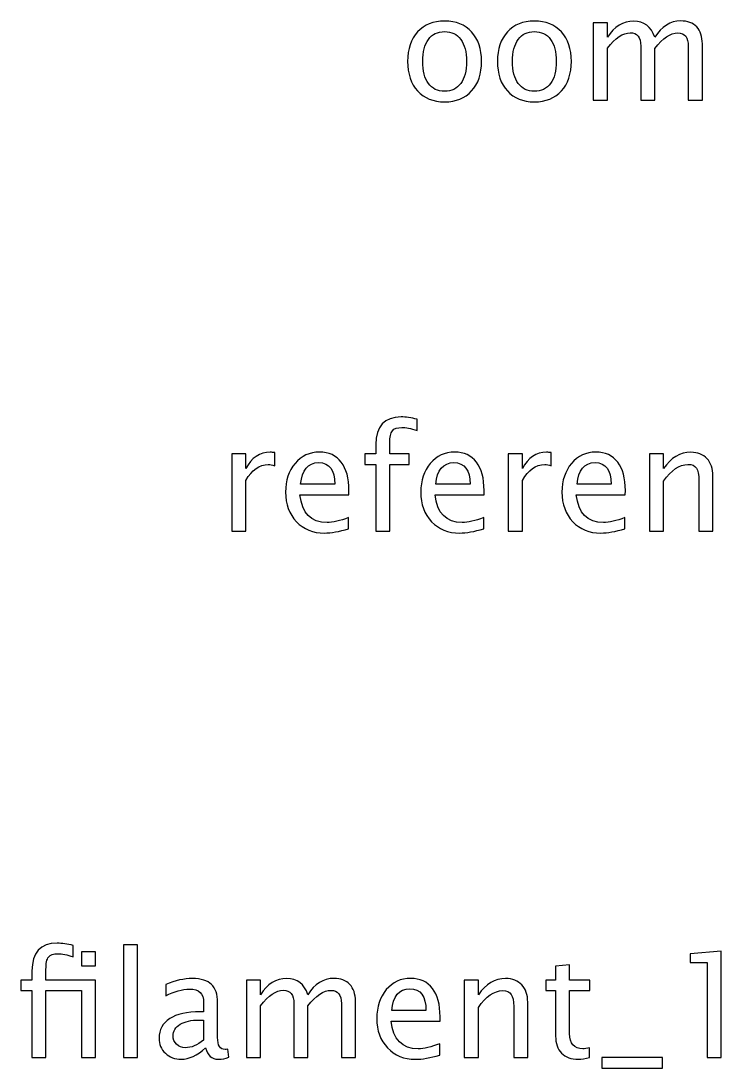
# Model space of a CAD drawing. Header units: centimetres. Extents: x -42.2 to 35.5, y -42.7 to 42.2.
# Drawn here: x -42.22 to -30.05, y 23.33 to 41.55 of the extents above; entities that cross this region are included whole.
import ezdxf

# ---------------------------------------------------------------- set-up
doc = ezdxf.new("R2010")
doc.units = ezdxf.units.CM
doc.header["$MEASUREMENT"] = 0
doc.layers.add('Layer 1', color=7, linetype='Continuous')

msp = doc.modelspace()

# ---------------------------------------------------------------- linework, layer by layer
at = {"layer": 'Layer 1'}
for points, knots in [([(-34.85216, 40.13996), (-35.04986, 40.13996), (-35.20649, 40.20304), (-35.32164, 40.32919), (-35.32164, 40.32919), (-35.43721, 40.45534), (-35.49478, 40.62679), (-35.49478, 40.84312), (-35.49478, 40.84312), (-35.49478, 41.05902), (-35.43721, 41.23004), (-35.32164, 41.35577), (-35.32164, 41.35577), (-35.20649, 41.4815), (-35.04986, 41.54458), (-34.85216, 41.54458), (-34.85216, 41.54458), (-34.65446, 41.54458), (-34.49783, 41.4815), (-34.38268, 41.35577), (-34.38268, 41.35577), (-34.26711, 41.23004), (-34.20954, 41.05902), (-34.20954, 40.84312), (-34.20954, 40.84312), (-34.20954, 40.62679), (-34.26711, 40.45534), (-34.38268, 40.32919), (-34.38268, 40.32919), (-34.49783, 40.20304), (-34.65446, 40.13996), (-34.85216, 40.13996)], [0, 0, 0, 0, 0.11111111, 0.11111111, 0.11111111, 0.11111111, 0.22222222, 0.22222222, 0.22222222, 0.22222222, 0.33333333, 0.33333333, 0.33333333, 0.33333333, 0.44444444, 0.44444444, 0.44444444, 0.44444444, 0.55555556, 0.55555556, 0.55555556, 0.55555556, 0.66666667, 0.66666667, 0.66666667, 0.66666667, 0.77777778, 0.77777778, 0.77777778, 0.77777778, 1, 1, 1, 1]), ([(-33.29175, 40.13996), (-33.48945, 40.13996), (-33.64608, 40.20304), (-33.76123, 40.32919), (-33.76123, 40.32919), (-33.8768, 40.45534), (-33.93437, 40.62679), (-33.93437, 40.84312), (-33.93437, 40.84312), (-33.93437, 41.05902), (-33.8768, 41.23004), (-33.76123, 41.35577), (-33.76123, 41.35577), (-33.64608, 41.4815), (-33.48945, 41.54458), (-33.29175, 41.54458), (-33.29175, 41.54458), (-33.09405, 41.54458), (-32.93742, 41.4815), (-32.82227, 41.35577), (-32.82227, 41.35577), (-32.7067, 41.23004), (-32.64913, 41.05902), (-32.64913, 40.84312), (-32.64913, 40.84312), (-32.64913, 40.62679), (-32.7067, 40.45534), (-32.82227, 40.32919), (-32.82227, 40.32919), (-32.93742, 40.20304), (-33.09405, 40.13996), (-33.29175, 40.13996)], [0, 0, 0, 0, 0.11111111, 0.11111111, 0.11111111, 0.11111111, 0.22222222, 0.22222222, 0.22222222, 0.22222222, 0.33333333, 0.33333333, 0.33333333, 0.33333333, 0.44444444, 0.44444444, 0.44444444, 0.44444444, 0.55555556, 0.55555556, 0.55555556, 0.55555556, 0.66666667, 0.66666667, 0.66666667, 0.66666667, 0.77777778, 0.77777778, 0.77777778, 0.77777778, 1, 1, 1, 1]), ([(-32.26728, 40.17044), (-32.26728, 40.17044), (-32.26728, 41.51664), (-32.26728, 41.51664), (-32.26728, 41.51664), (-32.26728, 41.51664), (-32.02344, 41.51664), (-32.02344, 41.51664), (-32.02344, 41.51664), (-32.02344, 41.51664), (-32.02344, 41.26222), (-32.02344, 41.26222), (-32.02344, 41.26222), (-31.90448, 41.4506), (-31.75208, 41.54458), (-31.56539, 41.54458), (-31.56539, 41.54458), (-31.38548, 41.54458), (-31.26313, 41.4506), (-31.19794, 41.26222), (-31.19794, 41.26222), (-31.08237, 41.45229), (-30.93166, 41.54712), (-30.74667, 41.54712), (-30.74667, 41.54712), (-30.62856, 41.54712), (-30.53669, 41.51241), (-30.47108, 41.44256), (-30.47108, 41.44256), (-30.40546, 41.37271), (-30.37244, 41.27492), (-30.37244, 41.14919), (-30.37244, 41.14919), (-30.37244, 41.14919), (-30.37244, 40.17044), (-30.37244, 40.17044), (-30.37244, 40.17044), (-30.37244, 40.17044), (-30.61628, 40.17044), (-30.61628, 40.17044), (-30.61628, 40.17044), (-30.61628, 40.17044), (-30.61628, 41.10897), (-30.61628, 41.10897), (-30.61628, 41.10897), (-30.61628, 41.26222), (-30.67724, 41.33884), (-30.79916, 41.33884), (-30.79916, 41.33884), (-30.92574, 41.33884), (-31.05866, 41.24952), (-31.19794, 41.07045), (-31.19794, 41.07045), (-31.19794, 41.07045), (-31.19794, 40.17044), (-31.19794, 40.17044), (-31.19794, 40.17044), (-31.19794, 40.17044), (-31.44178, 40.17044), (-31.44178, 40.17044), (-31.44178, 40.17044), (-31.44178, 40.17044), (-31.44178, 41.10982), (-31.44178, 41.10982), (-31.44178, 41.10982), (-31.44178, 41.26433), (-31.50359, 41.34138), (-31.62762, 41.34138), (-31.62762, 41.34138), (-31.75081, 41.34138), (-31.88289, 41.25163), (-32.02344, 41.07172), (-32.02344, 41.07172), (-32.02344, 41.07172), (-32.02344, 40.17044), (-32.02344, 40.17044), (-32.02344, 40.17044), (-32.02344, 40.17044), (-32.26728, 40.17044), (-32.26728, 40.17044)], [0, 0, 0, 0, 0.04761905, 0.04761905, 0.04761905, 0.04761905, 0.0952381, 0.0952381, 0.0952381, 0.0952381, 0.14285714, 0.14285714, 0.14285714, 0.14285714, 0.19047619, 0.19047619, 0.19047619, 0.19047619, 0.23809524, 0.23809524, 0.23809524, 0.23809524, 0.28571429, 0.28571429, 0.28571429, 0.28571429, 0.33333333, 0.33333333, 0.33333333, 0.33333333, 0.38095238, 0.38095238, 0.38095238, 0.38095238, 0.42857143, 0.42857143, 0.42857143, 0.42857143, 0.47619048, 0.47619048, 0.47619048, 0.47619048, 0.52380952, 0.52380952, 0.52380952, 0.52380952, 0.57142857, 0.57142857, 0.57142857, 0.57142857, 0.61904762, 0.61904762, 0.61904762, 0.61904762, 0.66666667, 0.66666667, 0.66666667, 0.66666667, 0.71428571, 0.71428571, 0.71428571, 0.71428571, 0.76190476, 0.76190476, 0.76190476, 0.76190476, 0.80952381, 0.80952381, 0.80952381, 0.80952381, 0.85714286, 0.85714286, 0.85714286, 0.85714286, 0.9047619, 0.9047619, 0.9047619, 0.9047619, 1, 1, 1, 1]), ([(-34.85258, 40.32284), (-34.73193, 40.32284), (-34.63795, 40.36814), (-34.57107, 40.45915), (-34.57107, 40.45915), (-34.5046, 40.54975), (-34.47116, 40.67802), (-34.47116, 40.84312), (-34.47116, 40.84312), (-34.47116, 41.00779), (-34.5046, 41.13564), (-34.57107, 41.22623), (-34.57107, 41.22623), (-34.63795, 41.3164), (-34.73193, 41.3617), (-34.85258, 41.3617), (-34.85258, 41.3617), (-34.97366, 41.3617), (-35.06764, 41.3164), (-35.13368, 41.22623), (-35.13368, 41.22623), (-35.20014, 41.13564), (-35.23316, 41.00779), (-35.23316, 40.84312), (-35.23316, 40.84312), (-35.23316, 40.67802), (-35.20014, 40.54975), (-35.13368, 40.45915), (-35.13368, 40.45915), (-35.06764, 40.36814), (-34.97366, 40.32284), (-34.85258, 40.32284)], [0, 0, 0, 0, 0.11111111, 0.11111111, 0.11111111, 0.11111111, 0.22222222, 0.22222222, 0.22222222, 0.22222222, 0.33333333, 0.33333333, 0.33333333, 0.33333333, 0.44444444, 0.44444444, 0.44444444, 0.44444444, 0.55555556, 0.55555556, 0.55555556, 0.55555556, 0.66666667, 0.66666667, 0.66666667, 0.66666667, 0.77777778, 0.77777778, 0.77777778, 0.77777778, 1, 1, 1, 1]), ([(-33.29217, 40.32284), (-33.17152, 40.32284), (-33.07754, 40.36814), (-33.01066, 40.45915), (-33.01066, 40.45915), (-32.94419, 40.54975), (-32.91075, 40.67802), (-32.91075, 40.84312), (-32.91075, 40.84312), (-32.91075, 41.00779), (-32.94419, 41.13564), (-33.01066, 41.22623), (-33.01066, 41.22623), (-33.07754, 41.3164), (-33.17152, 41.3617), (-33.29217, 41.3617), (-33.29217, 41.3617), (-33.41325, 41.3617), (-33.50723, 41.3164), (-33.57327, 41.22623), (-33.57327, 41.22623), (-33.63973, 41.13564), (-33.67275, 41.00779), (-33.67275, 40.84312), (-33.67275, 40.84312), (-33.67275, 40.67802), (-33.63973, 40.54975), (-33.57327, 40.45915), (-33.57327, 40.45915), (-33.50723, 40.36814), (-33.41325, 40.32284), (-33.29217, 40.32284)], [0, 0, 0, 0, 0.11111111, 0.11111111, 0.11111111, 0.11111111, 0.22222222, 0.22222222, 0.22222222, 0.22222222, 0.33333333, 0.33333333, 0.33333333, 0.33333333, 0.44444444, 0.44444444, 0.44444444, 0.44444444, 0.55555556, 0.55555556, 0.55555556, 0.55555556, 0.66666667, 0.66666667, 0.66666667, 0.66666667, 0.77777778, 0.77777778, 0.77777778, 0.77777778, 1, 1, 1, 1]), ([(-36.04799, 32.67044), (-36.04799, 32.67044), (-36.04799, 33.83376), (-36.04799, 33.83376), (-36.04799, 33.83376), (-36.04799, 33.83376), (-36.23891, 33.83376), (-36.23891, 33.83376), (-36.23891, 33.83376), (-36.23891, 33.83376), (-36.23891, 34.01664), (-36.23891, 34.01664), (-36.23891, 34.01664), (-36.23891, 34.01664), (-36.04799, 34.01664), (-36.04799, 34.01664), (-36.04799, 34.01664), (-36.04799, 34.01664), (-36.04799, 34.17793), (-36.04799, 34.17793), (-36.04799, 34.17793), (-36.04799, 34.49882), (-35.90152, 34.65926), (-35.60857, 34.65926), (-35.60857, 34.65926), (-35.52644, 34.65926), (-35.43331, 34.64571), (-35.32917, 34.61862), (-35.32917, 34.61862), (-35.32917, 34.61862), (-35.32917, 34.42304), (-35.32917, 34.42304), (-35.32917, 34.42304), (-35.43966, 34.4586), (-35.52814, 34.47638), (-35.5946, 34.47638), (-35.5946, 34.47638), (-35.67546, 34.47638), (-35.73049, 34.45733), (-35.7597, 34.41881), (-35.7597, 34.41881), (-35.78933, 34.38028), (-35.80415, 34.30874), (-35.80415, 34.20418), (-35.80415, 34.20418), (-35.80415, 34.20418), (-35.80415, 34.01664), (-35.80415, 34.01664), (-35.80415, 34.01664), (-35.80415, 34.01664), (-35.46591, 34.01664), (-35.46591, 34.01664), (-35.46591, 34.01664), (-35.46591, 34.01664), (-35.46591, 33.83376), (-35.46591, 33.83376), (-35.46591, 33.83376), (-35.46591, 33.83376), (-35.80415, 33.83376), (-35.80415, 33.83376), (-35.80415, 33.83376), (-35.80415, 33.83376), (-35.80415, 32.67044), (-35.80415, 32.67044), (-35.80415, 32.67044), (-35.80415, 32.67044), (-36.04799, 32.67044), (-36.04799, 32.67044)], [0, 0, 0, 0, 0.05555556, 0.05555556, 0.05555556, 0.05555556, 0.11111111, 0.11111111, 0.11111111, 0.11111111, 0.16666667, 0.16666667, 0.16666667, 0.16666667, 0.22222222, 0.22222222, 0.22222222, 0.22222222, 0.27777778, 0.27777778, 0.27777778, 0.27777778, 0.33333333, 0.33333333, 0.33333333, 0.33333333, 0.38888889, 0.38888889, 0.38888889, 0.38888889, 0.44444444, 0.44444444, 0.44444444, 0.44444444, 0.5, 0.5, 0.5, 0.5, 0.55555556, 0.55555556, 0.55555556, 0.55555556, 0.61111111, 0.61111111, 0.61111111, 0.61111111, 0.66666667, 0.66666667, 0.66666667, 0.66666667, 0.72222222, 0.72222222, 0.72222222, 0.72222222, 0.77777778, 0.77777778, 0.77777778, 0.77777778, 0.83333333, 0.83333333, 0.83333333, 0.83333333, 0.88888889, 0.88888889, 0.88888889, 0.88888889, 1, 1, 1, 1]), ([(-38.54819, 32.67044), (-38.54819, 32.67044), (-38.54819, 34.01664), (-38.54819, 34.01664), (-38.54819, 34.01664), (-38.54819, 34.01664), (-38.30435, 34.01664), (-38.30435, 34.01664), (-38.30435, 34.01664), (-38.30435, 34.01664), (-38.30435, 33.76222), (-38.30435, 33.76222), (-38.30435, 33.76222), (-38.20741, 33.9506), (-38.06686, 34.04458), (-37.88229, 34.04458), (-37.88229, 34.04458), (-37.85731, 34.04458), (-37.83106, 34.04246), (-37.80397, 34.03823), (-37.80397, 34.03823), (-37.80397, 34.03823), (-37.80397, 33.81005), (-37.80397, 33.81005), (-37.80397, 33.81005), (-37.8463, 33.82402), (-37.88356, 33.83122), (-37.91573, 33.83122), (-37.91573, 33.83122), (-38.07067, 33.83122), (-38.20021, 33.73978), (-38.30435, 33.55648), (-38.30435, 33.55648), (-38.30435, 33.55648), (-38.30435, 32.67044), (-38.30435, 32.67044), (-38.30435, 32.67044), (-38.30435, 32.67044), (-38.54819, 32.67044), (-38.54819, 32.67044)], [0, 0, 0, 0, 0.09090909, 0.09090909, 0.09090909, 0.09090909, 0.18181818, 0.18181818, 0.18181818, 0.18181818, 0.27272727, 0.27272727, 0.27272727, 0.27272727, 0.36363636, 0.36363636, 0.36363636, 0.36363636, 0.45454545, 0.45454545, 0.45454545, 0.45454545, 0.54545455, 0.54545455, 0.54545455, 0.54545455, 0.63636364, 0.63636364, 0.63636364, 0.63636364, 0.72727273, 0.72727273, 0.72727273, 0.72727273, 0.81818182, 0.81818182, 0.81818182, 0.81818182, 1, 1, 1, 1]), ([(-36.52085, 32.71362), (-36.68468, 32.66451), (-36.8248, 32.63996), (-36.94164, 32.63996), (-36.94164, 32.63996), (-37.14103, 32.63996), (-37.30317, 32.706), (-37.42805, 32.83766), (-37.42805, 32.83766), (-37.55294, 32.96931), (-37.61559, 33.13992), (-37.61559, 33.34989), (-37.61559, 33.34989), (-37.61559, 33.55351), (-37.56056, 33.72073), (-37.45007, 33.85154), (-37.45007, 33.85154), (-37.33958, 33.98193), (-37.19818, 34.04712), (-37.02589, 34.04712), (-37.02589, 34.04712), (-36.8629, 34.04712), (-36.73675, 33.98912), (-36.64785, 33.87313), (-36.64785, 33.87313), (-36.55895, 33.75714), (-36.5145, 33.59288), (-36.5145, 33.37995), (-36.5145, 33.37995), (-36.5145, 33.37995), (-36.51577, 33.30544), (-36.51577, 33.30544), (-36.51577, 33.30544), (-36.51577, 33.30544), (-37.36667, 33.30544), (-37.36667, 33.30544), (-37.36667, 33.30544), (-37.33111, 32.98371), (-37.17405, 32.82284), (-36.89592, 32.82284), (-36.89592, 32.82284), (-36.7939, 32.82284), (-36.66902, 32.85163), (-36.52085, 32.9092), (-36.52085, 32.9092), (-36.52085, 32.9092), (-36.52085, 32.71362), (-36.52085, 32.71362)], [0, 0, 0, 0, 0.07692308, 0.07692308, 0.07692308, 0.07692308, 0.15384615, 0.15384615, 0.15384615, 0.15384615, 0.23076923, 0.23076923, 0.23076923, 0.23076923, 0.30769231, 0.30769231, 0.30769231, 0.30769231, 0.38461538, 0.38461538, 0.38461538, 0.38461538, 0.46153846, 0.46153846, 0.46153846, 0.46153846, 0.53846154, 0.53846154, 0.53846154, 0.53846154, 0.61538462, 0.61538462, 0.61538462, 0.61538462, 0.69230769, 0.69230769, 0.69230769, 0.69230769, 0.76923077, 0.76923077, 0.76923077, 0.76923077, 0.84615385, 0.84615385, 0.84615385, 0.84615385, 1, 1, 1, 1]), ([(-34.17178, 32.71362), (-34.33561, 32.66451), (-34.47573, 32.63996), (-34.59257, 32.63996), (-34.59257, 32.63996), (-34.79196, 32.63996), (-34.9541, 32.706), (-35.07898, 32.83766), (-35.07898, 32.83766), (-35.20387, 32.96931), (-35.26652, 33.13992), (-35.26652, 33.34989), (-35.26652, 33.34989), (-35.26652, 33.55351), (-35.21149, 33.72073), (-35.101, 33.85154), (-35.101, 33.85154), (-34.99051, 33.98193), (-34.84911, 34.04712), (-34.67682, 34.04712), (-34.67682, 34.04712), (-34.51383, 34.04712), (-34.38768, 33.98912), (-34.29878, 33.87313), (-34.29878, 33.87313), (-34.20988, 33.75714), (-34.16543, 33.59288), (-34.16543, 33.37995), (-34.16543, 33.37995), (-34.16543, 33.37995), (-34.1667, 33.30544), (-34.1667, 33.30544), (-34.1667, 33.30544), (-34.1667, 33.30544), (-35.0176, 33.30544), (-35.0176, 33.30544), (-35.0176, 33.30544), (-34.98204, 32.98371), (-34.82498, 32.82284), (-34.54685, 32.82284), (-34.54685, 32.82284), (-34.44483, 32.82284), (-34.31995, 32.85163), (-34.17178, 32.9092), (-34.17178, 32.9092), (-34.17178, 32.9092), (-34.17178, 32.71362), (-34.17178, 32.71362)], [0, 0, 0, 0, 0.07692308, 0.07692308, 0.07692308, 0.07692308, 0.15384615, 0.15384615, 0.15384615, 0.15384615, 0.23076923, 0.23076923, 0.23076923, 0.23076923, 0.30769231, 0.30769231, 0.30769231, 0.30769231, 0.38461538, 0.38461538, 0.38461538, 0.38461538, 0.46153846, 0.46153846, 0.46153846, 0.46153846, 0.53846154, 0.53846154, 0.53846154, 0.53846154, 0.61538462, 0.61538462, 0.61538462, 0.61538462, 0.69230769, 0.69230769, 0.69230769, 0.69230769, 0.76923077, 0.76923077, 0.76923077, 0.76923077, 0.84615385, 0.84615385, 0.84615385, 0.84615385, 1, 1, 1, 1]), ([(-33.74464, 32.67044), (-33.74464, 32.67044), (-33.74464, 34.01664), (-33.74464, 34.01664), (-33.74464, 34.01664), (-33.74464, 34.01664), (-33.5008, 34.01664), (-33.5008, 34.01664), (-33.5008, 34.01664), (-33.5008, 34.01664), (-33.5008, 33.76222), (-33.5008, 33.76222), (-33.5008, 33.76222), (-33.40386, 33.9506), (-33.26331, 34.04458), (-33.07874, 34.04458), (-33.07874, 34.04458), (-33.05376, 34.04458), (-33.02751, 34.04246), (-33.00042, 34.03823), (-33.00042, 34.03823), (-33.00042, 34.03823), (-33.00042, 33.81005), (-33.00042, 33.81005), (-33.00042, 33.81005), (-33.04275, 33.82402), (-33.08001, 33.83122), (-33.11218, 33.83122), (-33.11218, 33.83122), (-33.26712, 33.83122), (-33.39666, 33.73978), (-33.5008, 33.55648), (-33.5008, 33.55648), (-33.5008, 33.55648), (-33.5008, 32.67044), (-33.5008, 32.67044), (-33.5008, 32.67044), (-33.5008, 32.67044), (-33.74464, 32.67044), (-33.74464, 32.67044)], [0, 0, 0, 0, 0.09090909, 0.09090909, 0.09090909, 0.09090909, 0.18181818, 0.18181818, 0.18181818, 0.18181818, 0.27272727, 0.27272727, 0.27272727, 0.27272727, 0.36363636, 0.36363636, 0.36363636, 0.36363636, 0.45454545, 0.45454545, 0.45454545, 0.45454545, 0.54545455, 0.54545455, 0.54545455, 0.54545455, 0.63636364, 0.63636364, 0.63636364, 0.63636364, 0.72727273, 0.72727273, 0.72727273, 0.72727273, 0.81818182, 0.81818182, 0.81818182, 0.81818182, 1, 1, 1, 1]), ([(-31.7173, 32.71362), (-31.88113, 32.66451), (-32.02125, 32.63996), (-32.13809, 32.63996), (-32.13809, 32.63996), (-32.33748, 32.63996), (-32.49962, 32.706), (-32.6245, 32.83766), (-32.6245, 32.83766), (-32.74939, 32.96931), (-32.81204, 33.13992), (-32.81204, 33.34989), (-32.81204, 33.34989), (-32.81204, 33.55351), (-32.75701, 33.72073), (-32.64652, 33.85154), (-32.64652, 33.85154), (-32.53603, 33.98193), (-32.39463, 34.04712), (-32.22234, 34.04712), (-32.22234, 34.04712), (-32.05935, 34.04712), (-31.9332, 33.98912), (-31.8443, 33.87313), (-31.8443, 33.87313), (-31.7554, 33.75714), (-31.71095, 33.59288), (-31.71095, 33.37995), (-31.71095, 33.37995), (-31.71095, 33.37995), (-31.71222, 33.30544), (-31.71222, 33.30544), (-31.71222, 33.30544), (-31.71222, 33.30544), (-32.56312, 33.30544), (-32.56312, 33.30544), (-32.56312, 33.30544), (-32.52756, 32.98371), (-32.3705, 32.82284), (-32.09237, 32.82284), (-32.09237, 32.82284), (-31.99035, 32.82284), (-31.86547, 32.85163), (-31.7173, 32.9092), (-31.7173, 32.9092), (-31.7173, 32.9092), (-31.7173, 32.71362), (-31.7173, 32.71362)], [0, 0, 0, 0, 0.07692308, 0.07692308, 0.07692308, 0.07692308, 0.15384615, 0.15384615, 0.15384615, 0.15384615, 0.23076923, 0.23076923, 0.23076923, 0.23076923, 0.30769231, 0.30769231, 0.30769231, 0.30769231, 0.38461538, 0.38461538, 0.38461538, 0.38461538, 0.46153846, 0.46153846, 0.46153846, 0.46153846, 0.53846154, 0.53846154, 0.53846154, 0.53846154, 0.61538462, 0.61538462, 0.61538462, 0.61538462, 0.69230769, 0.69230769, 0.69230769, 0.69230769, 0.76923077, 0.76923077, 0.76923077, 0.76923077, 0.84615385, 0.84615385, 0.84615385, 0.84615385, 1, 1, 1, 1]), ([(-31.29016, 32.67044), (-31.29016, 32.67044), (-31.29016, 34.01664), (-31.29016, 34.01664), (-31.29016, 34.01664), (-31.29016, 34.01664), (-31.04632, 34.01664), (-31.04632, 34.01664), (-31.04632, 34.01664), (-31.04632, 34.01664), (-31.04632, 33.76222), (-31.04632, 33.76222), (-31.04632, 33.76222), (-30.9172, 33.9506), (-30.75888, 34.04458), (-30.57176, 34.04458), (-30.57176, 34.04458), (-30.45408, 34.04458), (-30.36052, 34.00775), (-30.29152, 33.93367), (-30.29152, 33.93367), (-30.22251, 33.86001), (-30.1878, 33.76052), (-30.1878, 33.63606), (-30.1878, 33.63606), (-30.1878, 33.63606), (-30.1878, 32.67044), (-30.1878, 32.67044), (-30.1878, 32.67044), (-30.1878, 32.67044), (-30.43164, 32.67044), (-30.43164, 32.67044), (-30.43164, 32.67044), (-30.43164, 32.67044), (-30.43164, 33.55648), (-30.43164, 33.55648), (-30.43164, 33.55648), (-30.43164, 33.65638), (-30.44646, 33.7275), (-30.47567, 33.76984), (-30.47567, 33.76984), (-30.5053, 33.81259), (-30.55398, 33.83376), (-30.62214, 33.83376), (-30.62214, 33.83376), (-30.772, 33.83376), (-30.91339, 33.73597), (-31.04632, 33.54039), (-31.04632, 33.54039), (-31.04632, 33.54039), (-31.04632, 32.67044), (-31.04632, 32.67044), (-31.04632, 32.67044), (-31.04632, 32.67044), (-31.29016, 32.67044), (-31.29016, 32.67044)], [0, 0, 0, 0, 0.06666667, 0.06666667, 0.06666667, 0.06666667, 0.13333333, 0.13333333, 0.13333333, 0.13333333, 0.2, 0.2, 0.2, 0.2, 0.26666667, 0.26666667, 0.26666667, 0.26666667, 0.33333333, 0.33333333, 0.33333333, 0.33333333, 0.4, 0.4, 0.4, 0.4, 0.46666667, 0.46666667, 0.46666667, 0.46666667, 0.53333333, 0.53333333, 0.53333333, 0.53333333, 0.6, 0.6, 0.6, 0.6, 0.66666667, 0.66666667, 0.66666667, 0.66666667, 0.73333333, 0.73333333, 0.73333333, 0.73333333, 0.8, 0.8, 0.8, 0.8, 0.86666667, 0.86666667, 0.86666667, 0.86666667, 1, 1, 1, 1]), ([(-37.35397, 33.48832), (-37.35397, 33.48832), (-36.75961, 33.48832), (-36.75961, 33.48832), (-36.75961, 33.48832), (-36.75961, 33.73893), (-36.85317, 33.86424), (-37.03986, 33.86424), (-37.03986, 33.86424), (-37.22782, 33.86424), (-37.33238, 33.73893), (-37.35397, 33.48832)], [0, 0, 0, 0, 0.25, 0.25, 0.25, 0.25, 0.5, 0.5, 0.5, 0.5, 1, 1, 1, 1]), ([(-35.0049, 33.48832), (-35.0049, 33.48832), (-34.41054, 33.48832), (-34.41054, 33.48832), (-34.41054, 33.48832), (-34.41054, 33.73893), (-34.5041, 33.86424), (-34.69079, 33.86424), (-34.69079, 33.86424), (-34.87875, 33.86424), (-34.98331, 33.73893), (-35.0049, 33.48832)], [0, 0, 0, 0, 0.25, 0.25, 0.25, 0.25, 0.5, 0.5, 0.5, 0.5, 1, 1, 1, 1]), ([(-32.55042, 33.48832), (-32.55042, 33.48832), (-31.95606, 33.48832), (-31.95606, 33.48832), (-31.95606, 33.48832), (-31.95606, 33.73893), (-32.04962, 33.86424), (-32.23631, 33.86424), (-32.23631, 33.86424), (-32.42427, 33.86424), (-32.52883, 33.73893), (-32.55042, 33.48832)], [0, 0, 0, 0, 0.25, 0.25, 0.25, 0.25, 0.5, 0.5, 0.5, 0.5, 1, 1, 1, 1]), ([(-42.02416, 23.51731), (-42.02416, 23.51731), (-42.02416, 24.68063), (-42.02416, 24.68063), (-42.02416, 24.68063), (-42.02416, 24.68063), (-42.21508, 24.68063), (-42.21508, 24.68063), (-42.21508, 24.68063), (-42.21508, 24.68063), (-42.21508, 24.86351), (-42.21508, 24.86351), (-42.21508, 24.86351), (-42.21508, 24.86351), (-42.02416, 24.86351), (-42.02416, 24.86351), (-42.02416, 24.86351), (-42.02416, 24.86351), (-42.02416, 25.0248), (-42.02416, 25.0248), (-42.02416, 25.0248), (-42.02416, 25.34569), (-41.87769, 25.50613), (-41.58474, 25.50613), (-41.58474, 25.50613), (-41.50261, 25.50613), (-41.40948, 25.49258), (-41.30534, 25.46549), (-41.30534, 25.46549), (-41.30534, 25.46549), (-41.30534, 25.26991), (-41.30534, 25.26991), (-41.30534, 25.26991), (-41.41583, 25.30547), (-41.50431, 25.32325), (-41.57077, 25.32325), (-41.57077, 25.32325), (-41.65163, 25.32325), (-41.70666, 25.3042), (-41.73587, 25.26568), (-41.73587, 25.26568), (-41.7655, 25.22715), (-41.78032, 25.15561), (-41.78032, 25.05105), (-41.78032, 25.05105), (-41.78032, 25.05105), (-41.78032, 24.86351), (-41.78032, 24.86351), (-41.78032, 24.86351), (-41.78032, 24.86351), (-40.9218, 24.86351), (-40.9218, 24.86351), (-40.9218, 24.86351), (-40.9218, 24.86351), (-40.9218, 23.51731), (-40.9218, 23.51731), (-40.9218, 23.51731), (-40.9218, 23.51731), (-41.16564, 23.51731), (-41.16564, 23.51731), (-41.16564, 23.51731), (-41.16564, 23.51731), (-41.16564, 24.68063), (-41.16564, 24.68063), (-41.16564, 24.68063), (-41.16564, 24.68063), (-41.78032, 24.68063), (-41.78032, 24.68063), (-41.78032, 24.68063), (-41.78032, 24.68063), (-41.78032, 23.51731), (-41.78032, 23.51731), (-41.78032, 23.51731), (-41.78032, 23.51731), (-42.02416, 23.51731), (-42.02416, 23.51731)], [0, 0, 0, 0, 0.05, 0.05, 0.05, 0.05, 0.1, 0.1, 0.1, 0.1, 0.15, 0.15, 0.15, 0.15, 0.2, 0.2, 0.2, 0.2, 0.25, 0.25, 0.25, 0.25, 0.3, 0.3, 0.3, 0.3, 0.35, 0.35, 0.35, 0.35, 0.4, 0.4, 0.4, 0.4, 0.45, 0.45, 0.45, 0.45, 0.5, 0.5, 0.5, 0.5, 0.55, 0.55, 0.55, 0.55, 0.6, 0.6, 0.6, 0.6, 0.65, 0.65, 0.65, 0.65, 0.7, 0.7, 0.7, 0.7, 0.75, 0.75, 0.75, 0.75, 0.8, 0.8, 0.8, 0.8, 0.85, 0.85, 0.85, 0.85, 0.9, 0.9, 0.9, 0.9, 1, 1, 1, 1]), ([(-41.16564, 25.10989), (-41.16564, 25.10989), (-41.16564, 25.35373), (-41.16564, 25.35373), (-41.16564, 25.35373), (-41.16564, 25.35373), (-40.9218, 25.35373), (-40.9218, 25.35373), (-40.9218, 25.35373), (-40.9218, 25.35373), (-40.9218, 25.10989), (-40.9218, 25.10989), (-40.9218, 25.10989), (-40.9218, 25.10989), (-41.16564, 25.10989), (-41.16564, 25.10989)], [0, 0, 0, 0, 0.2, 0.2, 0.2, 0.2, 0.4, 0.4, 0.4, 0.4, 0.6, 0.6, 0.6, 0.6, 1, 1, 1, 1]), ([(-40.43285, 23.51731), (-40.43285, 23.51731), (-40.43285, 25.47565), (-40.43285, 25.47565), (-40.43285, 25.47565), (-40.43285, 25.47565), (-40.18901, 25.47565), (-40.18901, 25.47565), (-40.18901, 25.47565), (-40.18901, 25.47565), (-40.18901, 23.51731), (-40.18901, 23.51731), (-40.18901, 23.51731), (-40.18901, 23.51731), (-40.43285, 23.51731), (-40.43285, 23.51731)], [0, 0, 0, 0, 0.2, 0.2, 0.2, 0.2, 0.4, 0.4, 0.4, 0.4, 0.6, 0.6, 0.6, 0.6, 1, 1, 1, 1]), ([(-30.29149, 23.51731), (-30.29149, 23.51731), (-30.29149, 25.17085), (-30.29149, 25.17085), (-30.29149, 25.17085), (-30.29149, 25.17085), (-30.58359, 25.17085), (-30.58359, 25.17085), (-30.58359, 25.17085), (-30.58359, 25.17085), (-30.58359, 25.32325), (-30.58359, 25.32325), (-30.58359, 25.32325), (-30.58359, 25.32325), (-30.04765, 25.36897), (-30.04765, 25.36897), (-30.04765, 25.36897), (-30.04765, 25.36897), (-30.04765, 23.51731), (-30.04765, 23.51731), (-30.04765, 23.51731), (-30.04765, 23.51731), (-30.29149, 23.51731), (-30.29149, 23.51731)], [0, 0, 0, 0, 0.14285714, 0.14285714, 0.14285714, 0.14285714, 0.28571429, 0.28571429, 0.28571429, 0.28571429, 0.42857143, 0.42857143, 0.42857143, 0.42857143, 0.57142857, 0.57142857, 0.57142857, 0.57142857, 0.71428571, 0.71428571, 0.71428571, 0.71428571, 1, 1, 1, 1]), ([(-32.33111, 23.51773), (-32.40646, 23.49699), (-32.47208, 23.48683), (-32.52754, 23.48683), (-32.52754, 23.48683), (-32.652, 23.48683), (-32.74894, 23.52239), (-32.81837, 23.59351), (-32.81837, 23.59351), (-32.88822, 23.66463), (-32.92293, 23.76327), (-32.92293, 23.88984), (-32.92293, 23.88984), (-32.92293, 23.88984), (-32.92293, 24.68063), (-32.92293, 24.68063), (-32.92293, 24.68063), (-32.92293, 24.68063), (-33.09142, 24.68063), (-33.09142, 24.68063), (-33.09142, 24.68063), (-33.09142, 24.68063), (-33.09142, 24.86351), (-33.09142, 24.86351), (-33.09142, 24.86351), (-33.09142, 24.86351), (-32.92293, 24.86351), (-32.92293, 24.86351), (-32.92293, 24.86351), (-32.92293, 24.86351), (-32.92293, 25.10693), (-32.92293, 25.10693), (-32.92293, 25.10693), (-32.92293, 25.10693), (-32.67909, 25.13021), (-32.67909, 25.13021), (-32.67909, 25.13021), (-32.67909, 25.13021), (-32.67909, 24.86351), (-32.67909, 24.86351), (-32.67909, 24.86351), (-32.67909, 24.86351), (-32.32603, 24.86351), (-32.32603, 24.86351), (-32.32603, 24.86351), (-32.32603, 24.86351), (-32.32603, 24.68063), (-32.32603, 24.68063), (-32.32603, 24.68063), (-32.32603, 24.68063), (-32.67909, 24.68063), (-32.67909, 24.68063), (-32.67909, 24.68063), (-32.67909, 24.68063), (-32.67909, 23.93387), (-32.67909, 23.93387), (-32.67909, 23.93387), (-32.67909, 23.75776), (-32.60247, 23.66971), (-32.44964, 23.66971), (-32.44964, 23.66971), (-32.41705, 23.66971), (-32.37768, 23.67521), (-32.33111, 23.6858), (-32.33111, 23.6858), (-32.33111, 23.6858), (-32.33111, 23.51773), (-32.33111, 23.51773)], [0, 0, 0, 0, 0.05555556, 0.05555556, 0.05555556, 0.05555556, 0.11111111, 0.11111111, 0.11111111, 0.11111111, 0.16666667, 0.16666667, 0.16666667, 0.16666667, 0.22222222, 0.22222222, 0.22222222, 0.22222222, 0.27777778, 0.27777778, 0.27777778, 0.27777778, 0.33333333, 0.33333333, 0.33333333, 0.33333333, 0.38888889, 0.38888889, 0.38888889, 0.38888889, 0.44444444, 0.44444444, 0.44444444, 0.44444444, 0.5, 0.5, 0.5, 0.5, 0.55555556, 0.55555556, 0.55555556, 0.55555556, 0.61111111, 0.61111111, 0.61111111, 0.61111111, 0.66666667, 0.66666667, 0.66666667, 0.66666667, 0.72222222, 0.72222222, 0.72222222, 0.72222222, 0.77777778, 0.77777778, 0.77777778, 0.77777778, 0.83333333, 0.83333333, 0.83333333, 0.83333333, 0.88888889, 0.88888889, 0.88888889, 0.88888889, 1, 1, 1, 1]), ([(-39.00495, 23.68876), (-39.15142, 23.55414), (-39.29239, 23.48683), (-39.42786, 23.48683), (-39.42786, 23.48683), (-39.53919, 23.48683), (-39.6319, 23.52154), (-39.70514, 23.59139), (-39.70514, 23.59139), (-39.7788, 23.66124), (-39.81563, 23.7493), (-39.81563, 23.85555), (-39.81563, 23.85555), (-39.81563, 24.00245), (-39.75382, 24.11548), (-39.63021, 24.19422), (-39.63021, 24.19422), (-39.5066, 24.27296), (-39.32922, 24.31233), (-39.09808, 24.31233), (-39.09808, 24.31233), (-39.09808, 24.31233), (-39.04093, 24.31233), (-39.04093, 24.31233), (-39.04093, 24.31233), (-39.04093, 24.31233), (-39.04093, 24.47447), (-39.04093, 24.47447), (-39.04093, 24.47447), (-39.04093, 24.63068), (-39.12221, 24.70857), (-39.28519, 24.70857), (-39.28519, 24.70857), (-39.41135, 24.70857), (-39.54935, 24.66878), (-39.69879, 24.58919), (-39.69879, 24.58919), (-39.69879, 24.58919), (-39.69879, 24.78985), (-39.69879, 24.78985), (-39.69879, 24.78985), (-39.53454, 24.85758), (-39.3796, 24.89145), (-39.23439, 24.89145), (-39.23439, 24.89145), (-39.08496, 24.89145), (-38.97447, 24.85758), (-38.90377, 24.78943), (-38.90377, 24.78943), (-38.83265, 24.72127), (-38.79709, 24.61628), (-38.79709, 24.47447), (-38.79709, 24.47447), (-38.79709, 24.47447), (-38.79709, 23.86614), (-38.79709, 23.86614), (-38.79709, 23.86614), (-38.79709, 23.72686), (-38.75433, 23.65701), (-38.6684, 23.65701), (-38.6684, 23.65701), (-38.65781, 23.65701), (-38.64215, 23.6587), (-38.62141, 23.66209), (-38.62141, 23.66209), (-38.62141, 23.66209), (-38.60405, 23.52662), (-38.60405, 23.52662), (-38.60405, 23.52662), (-38.65951, 23.49995), (-38.72047, 23.48683), (-38.78735, 23.48683), (-38.78735, 23.48683), (-38.90123, 23.48683), (-38.97362, 23.55414), (-39.00495, 23.68876)], [0, 0, 0, 0, 0.05, 0.05, 0.05, 0.05, 0.1, 0.1, 0.1, 0.1, 0.15, 0.15, 0.15, 0.15, 0.2, 0.2, 0.2, 0.2, 0.25, 0.25, 0.25, 0.25, 0.3, 0.3, 0.3, 0.3, 0.35, 0.35, 0.35, 0.35, 0.4, 0.4, 0.4, 0.4, 0.45, 0.45, 0.45, 0.45, 0.5, 0.5, 0.5, 0.5, 0.55, 0.55, 0.55, 0.55, 0.6, 0.6, 0.6, 0.6, 0.65, 0.65, 0.65, 0.65, 0.7, 0.7, 0.7, 0.7, 0.75, 0.75, 0.75, 0.75, 0.8, 0.8, 0.8, 0.8, 0.85, 0.85, 0.85, 0.85, 0.9, 0.9, 0.9, 0.9, 1, 1, 1, 1]), ([(-38.29629, 23.51731), (-38.29629, 23.51731), (-38.29629, 24.86351), (-38.29629, 24.86351), (-38.29629, 24.86351), (-38.29629, 24.86351), (-38.05245, 24.86351), (-38.05245, 24.86351), (-38.05245, 24.86351), (-38.05245, 24.86351), (-38.05245, 24.60909), (-38.05245, 24.60909), (-38.05245, 24.60909), (-37.93349, 24.79747), (-37.78109, 24.89145), (-37.5944, 24.89145), (-37.5944, 24.89145), (-37.41449, 24.89145), (-37.29214, 24.79747), (-37.22695, 24.60909), (-37.22695, 24.60909), (-37.11138, 24.79916), (-36.96067, 24.89399), (-36.77568, 24.89399), (-36.77568, 24.89399), (-36.65757, 24.89399), (-36.5657, 24.85928), (-36.50009, 24.78943), (-36.50009, 24.78943), (-36.43447, 24.71958), (-36.40145, 24.62179), (-36.40145, 24.49606), (-36.40145, 24.49606), (-36.40145, 24.49606), (-36.40145, 23.51731), (-36.40145, 23.51731), (-36.40145, 23.51731), (-36.40145, 23.51731), (-36.64529, 23.51731), (-36.64529, 23.51731), (-36.64529, 23.51731), (-36.64529, 23.51731), (-36.64529, 24.45584), (-36.64529, 24.45584), (-36.64529, 24.45584), (-36.64529, 24.60909), (-36.70625, 24.68571), (-36.82817, 24.68571), (-36.82817, 24.68571), (-36.95475, 24.68571), (-37.08767, 24.59639), (-37.22695, 24.41732), (-37.22695, 24.41732), (-37.22695, 24.41732), (-37.22695, 23.51731), (-37.22695, 23.51731), (-37.22695, 23.51731), (-37.22695, 23.51731), (-37.47079, 23.51731), (-37.47079, 23.51731), (-37.47079, 23.51731), (-37.47079, 23.51731), (-37.47079, 24.45669), (-37.47079, 24.45669), (-37.47079, 24.45669), (-37.47079, 24.6112), (-37.5326, 24.68825), (-37.65663, 24.68825), (-37.65663, 24.68825), (-37.77982, 24.68825), (-37.9119, 24.5985), (-38.05245, 24.41859), (-38.05245, 24.41859), (-38.05245, 24.41859), (-38.05245, 23.51731), (-38.05245, 23.51731), (-38.05245, 23.51731), (-38.05245, 23.51731), (-38.29629, 23.51731), (-38.29629, 23.51731)], [0, 0, 0, 0, 0.04761905, 0.04761905, 0.04761905, 0.04761905, 0.0952381, 0.0952381, 0.0952381, 0.0952381, 0.14285714, 0.14285714, 0.14285714, 0.14285714, 0.19047619, 0.19047619, 0.19047619, 0.19047619, 0.23809524, 0.23809524, 0.23809524, 0.23809524, 0.28571429, 0.28571429, 0.28571429, 0.28571429, 0.33333333, 0.33333333, 0.33333333, 0.33333333, 0.38095238, 0.38095238, 0.38095238, 0.38095238, 0.42857143, 0.42857143, 0.42857143, 0.42857143, 0.47619048, 0.47619048, 0.47619048, 0.47619048, 0.52380952, 0.52380952, 0.52380952, 0.52380952, 0.57142857, 0.57142857, 0.57142857, 0.57142857, 0.61904762, 0.61904762, 0.61904762, 0.61904762, 0.66666667, 0.66666667, 0.66666667, 0.66666667, 0.71428571, 0.71428571, 0.71428571, 0.71428571, 0.76190476, 0.76190476, 0.76190476, 0.76190476, 0.80952381, 0.80952381, 0.80952381, 0.80952381, 0.85714286, 0.85714286, 0.85714286, 0.85714286, 0.9047619, 0.9047619, 0.9047619, 0.9047619, 1, 1, 1, 1]), ([(-34.93672, 23.56049), (-35.10055, 23.51138), (-35.24067, 23.48683), (-35.35751, 23.48683), (-35.35751, 23.48683), (-35.5569, 23.48683), (-35.71904, 23.55287), (-35.84392, 23.68453), (-35.84392, 23.68453), (-35.96881, 23.81618), (-36.03146, 23.98679), (-36.03146, 24.19676), (-36.03146, 24.19676), (-36.03146, 24.40038), (-35.97643, 24.5676), (-35.86594, 24.69841), (-35.86594, 24.69841), (-35.75545, 24.8288), (-35.61405, 24.89399), (-35.44176, 24.89399), (-35.44176, 24.89399), (-35.27877, 24.89399), (-35.15262, 24.83599), (-35.06372, 24.72), (-35.06372, 24.72), (-34.97482, 24.60401), (-34.93037, 24.43975), (-34.93037, 24.22682), (-34.93037, 24.22682), (-34.93037, 24.22682), (-34.93164, 24.15231), (-34.93164, 24.15231), (-34.93164, 24.15231), (-34.93164, 24.15231), (-35.78254, 24.15231), (-35.78254, 24.15231), (-35.78254, 24.15231), (-35.74698, 23.83058), (-35.58992, 23.66971), (-35.31179, 23.66971), (-35.31179, 23.66971), (-35.20977, 23.66971), (-35.08489, 23.6985), (-34.93672, 23.75607), (-34.93672, 23.75607), (-34.93672, 23.75607), (-34.93672, 23.56049), (-34.93672, 23.56049)], [0, 0, 0, 0, 0.07692308, 0.07692308, 0.07692308, 0.07692308, 0.15384615, 0.15384615, 0.15384615, 0.15384615, 0.23076923, 0.23076923, 0.23076923, 0.23076923, 0.30769231, 0.30769231, 0.30769231, 0.30769231, 0.38461538, 0.38461538, 0.38461538, 0.38461538, 0.46153846, 0.46153846, 0.46153846, 0.46153846, 0.53846154, 0.53846154, 0.53846154, 0.53846154, 0.61538462, 0.61538462, 0.61538462, 0.61538462, 0.69230769, 0.69230769, 0.69230769, 0.69230769, 0.76923077, 0.76923077, 0.76923077, 0.76923077, 0.84615385, 0.84615385, 0.84615385, 0.84615385, 1, 1, 1, 1]), ([(-34.50958, 23.51731), (-34.50958, 23.51731), (-34.50958, 24.86351), (-34.50958, 24.86351), (-34.50958, 24.86351), (-34.50958, 24.86351), (-34.26574, 24.86351), (-34.26574, 24.86351), (-34.26574, 24.86351), (-34.26574, 24.86351), (-34.26574, 24.60909), (-34.26574, 24.60909), (-34.26574, 24.60909), (-34.13662, 24.79747), (-33.9783, 24.89145), (-33.79118, 24.89145), (-33.79118, 24.89145), (-33.6735, 24.89145), (-33.57994, 24.85462), (-33.51094, 24.78054), (-33.51094, 24.78054), (-33.44193, 24.70688), (-33.40722, 24.60739), (-33.40722, 24.48293), (-33.40722, 24.48293), (-33.40722, 24.48293), (-33.40722, 23.51731), (-33.40722, 23.51731), (-33.40722, 23.51731), (-33.40722, 23.51731), (-33.65106, 23.51731), (-33.65106, 23.51731), (-33.65106, 23.51731), (-33.65106, 23.51731), (-33.65106, 24.40335), (-33.65106, 24.40335), (-33.65106, 24.40335), (-33.65106, 24.50325), (-33.66588, 24.57437), (-33.69509, 24.61671), (-33.69509, 24.61671), (-33.72472, 24.65946), (-33.7734, 24.68063), (-33.84156, 24.68063), (-33.84156, 24.68063), (-33.99142, 24.68063), (-34.13281, 24.58284), (-34.26574, 24.38726), (-34.26574, 24.38726), (-34.26574, 24.38726), (-34.26574, 23.51731), (-34.26574, 23.51731), (-34.26574, 23.51731), (-34.26574, 23.51731), (-34.50958, 23.51731), (-34.50958, 23.51731)], [0, 0, 0, 0, 0.06666667, 0.06666667, 0.06666667, 0.06666667, 0.13333333, 0.13333333, 0.13333333, 0.13333333, 0.2, 0.2, 0.2, 0.2, 0.26666667, 0.26666667, 0.26666667, 0.26666667, 0.33333333, 0.33333333, 0.33333333, 0.33333333, 0.4, 0.4, 0.4, 0.4, 0.46666667, 0.46666667, 0.46666667, 0.46666667, 0.53333333, 0.53333333, 0.53333333, 0.53333333, 0.6, 0.6, 0.6, 0.6, 0.66666667, 0.66666667, 0.66666667, 0.66666667, 0.73333333, 0.73333333, 0.73333333, 0.73333333, 0.8, 0.8, 0.8, 0.8, 0.86666667, 0.86666667, 0.86666667, 0.86666667, 1, 1, 1, 1]), ([(-35.76984, 24.33519), (-35.76984, 24.33519), (-35.17548, 24.33519), (-35.17548, 24.33519), (-35.17548, 24.33519), (-35.17548, 24.5858), (-35.26904, 24.71111), (-35.45573, 24.71111), (-35.45573, 24.71111), (-35.64369, 24.71111), (-35.74825, 24.5858), (-35.76984, 24.33519)], [0, 0, 0, 0, 0.25, 0.25, 0.25, 0.25, 0.5, 0.5, 0.5, 0.5, 1, 1, 1, 1]), ([(-39.04093, 23.82169), (-39.04093, 23.82169), (-39.04093, 24.16755), (-39.04093, 24.16755), (-39.04093, 24.16755), (-39.04093, 24.16755), (-39.11925, 24.17009), (-39.11925, 24.17009), (-39.11925, 24.17009), (-39.25471, 24.17009), (-39.36393, 24.14511), (-39.44733, 24.09516), (-39.44733, 24.09516), (-39.5303, 24.04478), (-39.57179, 23.97832), (-39.57179, 23.89535), (-39.57179, 23.89535), (-39.57179, 23.83735), (-39.55105, 23.78824), (-39.50998, 23.74803), (-39.50998, 23.74803), (-39.4685, 23.70781), (-39.41812, 23.68749), (-39.35843, 23.68749), (-39.35843, 23.68749), (-39.25683, 23.68749), (-39.151, 23.73236), (-39.04093, 23.82169)], [0, 0, 0, 0, 0.125, 0.125, 0.125, 0.125, 0.25, 0.25, 0.25, 0.25, 0.375, 0.375, 0.375, 0.375, 0.5, 0.5, 0.5, 0.5, 0.625, 0.625, 0.625, 0.625, 0.75, 0.75, 0.75, 0.75, 1, 1, 1, 1]), ([(-32.12029, 23.33443), (-32.12029, 23.33443), (-32.12029, 23.51731), (-32.12029, 23.51731), (-32.12029, 23.51731), (-32.12029, 23.51731), (-31.06365, 23.51731), (-31.06365, 23.51731), (-31.06365, 23.51731), (-31.06365, 23.51731), (-31.06365, 23.33443), (-31.06365, 23.33443), (-31.06365, 23.33443), (-31.06365, 23.33443), (-32.12029, 23.33443), (-32.12029, 23.33443)], [0, 0, 0, 0, 0.2, 0.2, 0.2, 0.2, 0.4, 0.4, 0.4, 0.4, 0.6, 0.6, 0.6, 0.6, 1, 1, 1, 1])]:
    msp.add_open_spline(points, degree=3, knots=knots, dxfattribs=at)

doc.saveas('drawing.dxf')
